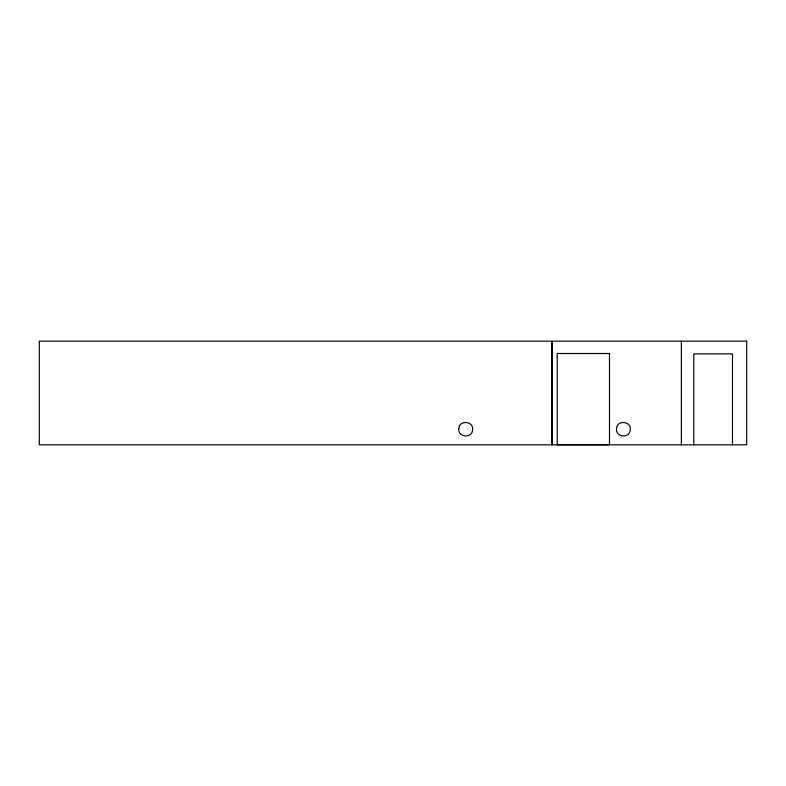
<?xml version="1.0" encoding="UTF-8"?>
<svg xmlns="http://www.w3.org/2000/svg" width="786" height="786" viewBox="0 0 786 786"><rect width="100%" height="100%" fill="white"/><g stroke="black" fill="none" stroke-linecap="round" stroke-linejoin="round"><path stroke-width="1.18" d="M732.473 444.827L732.473 353.877L693.783 353.877L693.783 444.827M681.374 341.173L681.374 444.827M458.808 428.537C457.511 437.389 472.14 438.824 472.602 429.893C473.889 421.041 459.27 419.596 458.808 428.537M616.529 428.537C615.242 437.389 629.861 438.824 630.323 429.893C631.62 421.041 616.99 419.596 616.529 428.537M746.7 341.173L39.3 341.173L39.3 444.827L746.7 444.827L746.7 341.173M609.494 353.504L557.215 353.504L557.215 444.778L609.494 444.778L609.494 353.504M551.978 444.827L551.978 341.173L551.919 444.827"/></g></svg>
